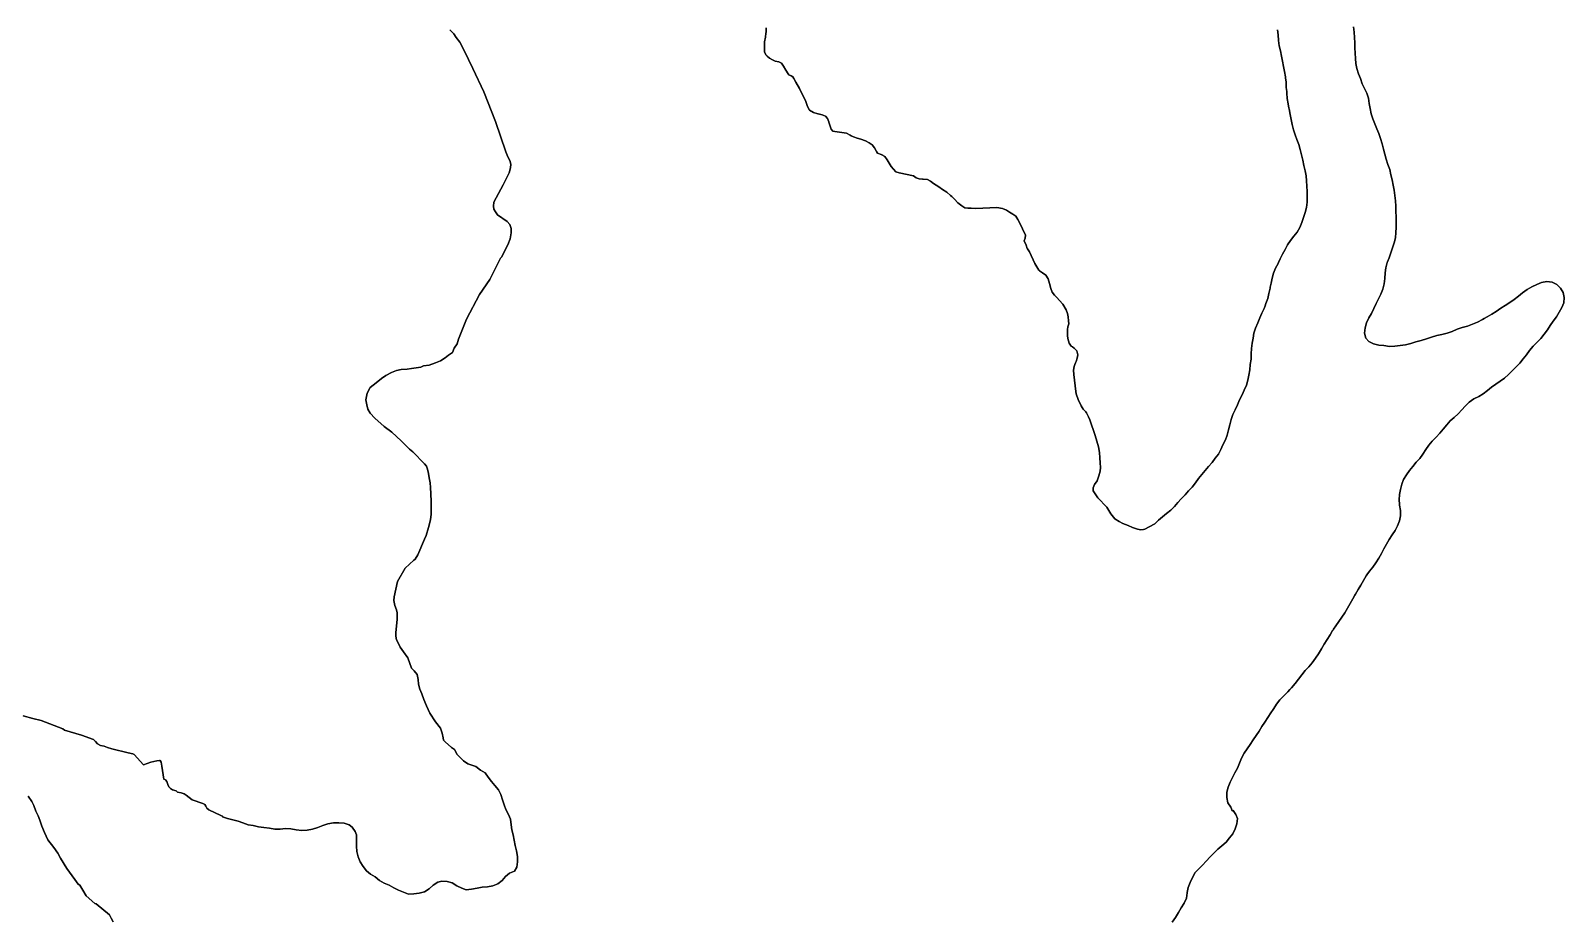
# Model space of a CAD drawing. Header units: inches. Extents: x 1341578 to 1502124, y 557203 to 748561.
# Drawn here: x 1440188 to 1443175, y 644339 to 646073 of the extents above; entities that cross this region are included whole.
import ezdxf

# ---------------------------------------------------------------- set-up
doc = ezdxf.new("R2010")
doc.units = ezdxf.units.IN
doc.header["$MEASUREMENT"] = 0
doc.layers.add('Zipcode', color=7, linetype='Continuous')

msp = doc.modelspace()

# ---------------------------------------------------------------- linework, layer by layer
at = {"layer": 'Zipcode'}
for points in [[(1442411.1, 644337), (1442417.8, 644346.2), (1442423.4, 644355.7), (1442428.9, 644364.9), (1442434.6, 644373.8), (1442439.3, 644383.5), (1442440.7, 644393.8), (1442440.9, 644394.7), (1442442.5, 644404.6), (1442446.2, 644414.2), (1442450.9, 644423.8), (1442456, 644433.3), (1442463.3, 644440.5), (1442466.7, 644443.9), (1442470.6, 644448), (1442477.9, 644455.7), (1442485.4, 644463.8), (1442493.1, 644471.6), (1442500.5, 644479.2), (1442508.3, 644485.6), (1442516.7, 644492.7), (1442522.9, 644501.2), (1442529.7, 644509.1), (1442533.8, 644518.4), (1442537, 644528.3), (1442538.3, 644538.5), (1442535.2, 644546.7), (1442529.9, 644554.4), (1442528.4, 644553.6), (1442528.4, 644553.9), (1442526, 644559.3), (1442525.3, 644560.9), (1442519.8, 644569.5), (1442518.1, 644579.6), (1442518.1, 644590), (1442520.4, 644599.7), (1442524.3, 644609.6), (1442528.7, 644618.6), (1442533.4, 644627.7), (1442538.3, 644637), (1442542.2, 644646.8), (1442546.6, 644656.5), (1442551.6, 644665.8), (1442557.4, 644674.5), (1442563.3, 644682.8), (1442569, 644691.7), (1442575, 644700.5), (1442580.6, 644708.9), (1442586, 644717.8), (1442591.9, 644726.6), (1442597.6, 644735.6), (1442603.7, 644744.3), (1442607.9, 644751), (1442609.2, 644753), (1442614.5, 644761.6), (1442621, 644770.1), (1442628.6, 644777.9), (1442636.4, 644785.6), (1442640.5, 644789.8), (1442643.8, 644793.3), (1442650.8, 644801.5), (1442657.7, 644809.9), (1442663.9, 644818.4), (1442670.3, 644826.8), (1442677.4, 644834.1), (1442683.8, 644842.1), (1442690.4, 644850.8), (1442696.5, 644859.6), (1442702.1, 644868.8), (1442707.6, 644878.1), (1442713.3, 644887), (1442719, 644896.1), (1442723.9, 644904.5), (1442724, 644904.9), (1442725.7, 644907.5), (1442729.8, 644913.9), (1442735.9, 644922.6), (1442741.8, 644930.9), (1442747.5, 644939.5), (1442752.9, 644948.4), (1442758.2, 644957.4), (1442763.3, 644966.3), (1442767.3, 644973.8), (1442768.3, 644975.5), (1442773.7, 644984.4), (1442778.5, 644993.3), (1442783.7, 645002.3), (1442789.1, 645011.5), (1442790.3, 645013.1), (1442795.4, 645020.1), (1442802, 645028.2), (1442808.1, 645036.9), (1442813.8, 645045.9), (1442819.1, 645054.5), (1442823.7, 645063.9), (1442828.5, 645073.2), (1442834.2, 645082.1), (1442840.1, 645090.8), (1442845.8, 645099.4), (1442850.3, 645108.4), (1442854.2, 645118.2), (1442855.9, 645128.3), (1442855.9, 645138.7), (1442854.2, 645149), (1442854.1, 645150.7), (1442853.4, 645159.4), (1442853.9, 645169.5), (1442856.2, 645179.7), (1442858.8, 645189.5), (1442862.2, 645199), (1442867.5, 645207.9), (1442873.9, 645216.2), (1442880, 645224.3), (1442886.5, 645232.5), (1442893.5, 645240), (1442899.7, 645248.3), (1442905.4, 645257.2), (1442911.1, 645265.5), (1442917.9, 645273.2), (1442925.3, 645281.4), (1442932.4, 645289), (1442939.3, 645296.6), (1442946, 645305.2), (1442953.1, 645313.2), (1442960.6, 645319.9), (1442968.3, 645326.6), (1442975.5, 645334.2), (1442982.3, 645341.7), (1442990.1, 645349.4), (1442999, 645355.7), (1443008.4, 645360.3), (1443017.1, 645365.6), (1443025.5, 645372.2), (1443033.3, 645378.5), (1443041.9, 645384.4), (1443050.2, 645390.1), (1443058.6, 645396.2), (1443066.3, 645403.1), (1443073.7, 645410.4), (1443081.3, 645418.2), (1443088.3, 645425.7), (1443094.9, 645433.5), (1443101.2, 645441.8), (1443107.5, 645450), (1443114.5, 645458.4), (1443122.1, 645466.1), (1443129.3, 645473.7), (1443135.7, 645481.8), (1443142.1, 645490.4), (1443147.7, 645498.7), (1443153.3, 645507.3), (1443159.7, 645515.9), (1443165.4, 645524.7), (1443170.3, 645533.5), (1443174, 645543.1), (1443175.1, 645553.3), (1443173.2, 645563.2), (1443167.4, 645571.5), (1443160.4, 645578.8), (1443151.2, 645583.3), (1443141.1, 645584.7), (1443131, 645582.7), (1443121.6, 645578.6), (1443111.9, 645573.9), (1443102.9, 645568.5), (1443094, 645562.5), (1443085.8, 645555.7), (1443077.5, 645549.5), (1443068.9, 645543.4), (1443059.9, 645537.5), (1443051.3, 645532.4), (1443042.6, 645526.3), (1443034.2, 645520.7), (1443025.1, 645515.4), (1443019, 645512.2), (1443015.5, 645510.3), (1443006, 645505.2), (1442996.6, 645501.3), (1442986.6, 645497.7), (1442976.4, 645494.6), (1442966.2, 645491.5), (1442956.9, 645487.3), (1442946.9, 645484), (1442936.8, 645481.5), (1442926.6, 645479.2), (1442916.5, 645476.1), (1442906.8, 645472.5), (1442896.3, 645469.4), (1442886.2, 645467), (1442876.3, 645463.8), (1442865.8, 645461.3), (1442855.2, 645459.7), (1442844.9, 645458.6), (1442834.4, 645458.1), (1442823.8, 645459.5), (1442813.8, 645460.6), (1442803.7, 645463.1), (1442794.3, 645467.6), (1442788.7, 645473.8), (1442786.2, 645483.7), (1442787.1, 645494), (1442790.1, 645503.8), (1442794.6, 645513.5), (1442799.7, 645522.3), (1442804.1, 645531.9), (1442808.7, 645541.6), (1442813.5, 645550.7), (1442817.7, 645560), (1442821.7, 645569.5), (1442824.3, 645579.7), (1442825.4, 645590.2), (1442826.4, 645601), (1442827.8, 645611.3), (1442830.4, 645621.2), (1442830.8, 645622.5), (1442833.8, 645630.7), (1442837.2, 645640.2), (1442840.5, 645650.1), (1442843.6, 645659.7), (1442846.1, 645669.5), (1442847.3, 645679.6), (1442847.6, 645689.6), (1442847.8, 645699.9), (1442847.6, 645710.2), (1442847.2, 645720.5), (1442846.9, 645731.1), (1442846.3, 645741.6), (1442845, 645751.7), (1442843.7, 645762.3), (1442841.9, 645772.2), (1442839.6, 645782.3), (1442837.2, 645792.1), (1442835, 645802.5), (1442831.5, 645812.1), (1442828.4, 645822.4), (1442825.5, 645832.1), (1442822.9, 645842.4), (1442820.4, 645852.7), (1442817.2, 645862.7), (1442813.6, 645872.3), (1442810.2, 645881.8), (1442806.1, 645891.4), (1442804.9, 645894.7), (1442802.3, 645901.2), (1442799.1, 645911.1), (1442797.1, 645921), (1442795.3, 645931.2), (1442793.5, 645941.1), (1442790.3, 645951.2), (1442785.7, 645960.3), (1442781.5, 645969.6), (1442778, 645979.5), (1442774, 645988.8), (1442771, 645998.9), (1442769.1, 646008.7), (1442768.3, 646018.7), (1442767.7, 646029.2), (1442767.4, 646039.2), (1442767, 646049.4), (1442766.5, 646059.8), (1442765.9, 646070.2), (1442764.8, 646080.5)], [(1442764.8, 646080.5), (1442765.9, 646070.2), (1442766.5, 646059.8), (1442767, 646049.4), (1442767.4, 646039.2), (1442767.7, 646029.2), (1442768.3, 646018.7), (1442769.1, 646008.7), (1442771, 645998.9), (1442774, 645988.8), (1442778, 645979.5), (1442781.5, 645969.6), (1442785.7, 645960.3), (1442790.3, 645951.2), (1442793.5, 645941.1), (1442795.3, 645931.2), (1442797.1, 645921), (1442799.1, 645911.1), (1442802.3, 645901.2), (1442804.9, 645894.7), (1442806.1, 645891.4), (1442810.2, 645881.8), (1442813.6, 645872.3), (1442817.2, 645862.7), (1442820.4, 645852.7), (1442822.9, 645842.4), (1442825.5, 645832.1), (1442828.4, 645822.4), (1442831.5, 645812.1), (1442835, 645802.5), (1442837.2, 645792.1), (1442839.6, 645782.3), (1442841.9, 645772.2), (1442843.7, 645762.3), (1442845, 645751.7), (1442846.3, 645741.6), (1442846.9, 645731.1), (1442847.2, 645720.5), (1442847.6, 645710.2), (1442847.8, 645699.9), (1442847.6, 645689.6), (1442847.3, 645679.6), (1442846.1, 645669.5), (1442843.6, 645659.7), (1442840.5, 645650.1), (1442837.2, 645640.2), (1442833.8, 645630.7), (1442830.8, 645622.5), (1442830.4, 645621.2), (1442827.8, 645611.3), (1442826.4, 645601), (1442825.4, 645590.2), (1442824.3, 645579.7), (1442821.7, 645569.5), (1442817.7, 645560), (1442813.5, 645550.7), (1442808.7, 645541.6), (1442804.1, 645531.9), (1442799.7, 645522.3), (1442794.6, 645513.5), (1442790.1, 645503.8), (1442787.1, 645494), (1442786.2, 645483.7), (1442788.7, 645473.8), (1442794.3, 645467.6), (1442803.7, 645463.1), (1442813.8, 645460.6), (1442823.8, 645459.5), (1442834.4, 645458.1), (1442844.9, 645458.6), (1442855.2, 645459.7), (1442865.8, 645461.3), (1442876.3, 645463.8), (1442886.2, 645467), (1442896.3, 645469.4), (1442906.8, 645472.5), (1442916.5, 645476.1), (1442926.6, 645479.2), (1442936.8, 645481.5), (1442946.9, 645484), (1442956.9, 645487.3), (1442966.2, 645491.5), (1442976.4, 645494.6), (1442986.6, 645497.7), (1442996.6, 645501.3), (1443006, 645505.2), (1443015.5, 645510.3), (1443019, 645512.2), (1443025.1, 645515.4), (1443034.2, 645520.7), (1443042.6, 645526.3), (1443051.3, 645532.4), (1443059.9, 645537.5), (1443068.9, 645543.4), (1443077.5, 645549.5), (1443085.8, 645555.7), (1443094, 645562.5), (1443102.9, 645568.5), (1443111.9, 645573.9), (1443121.6, 645578.6), (1443131, 645582.7), (1443141.1, 645584.7), (1443151.2, 645583.3), (1443160.4, 645578.8), (1443167.4, 645571.5), (1443173.2, 645563.2), (1443175.1, 645553.3), (1443174, 645543.1), (1443170.3, 645533.5), (1443165.4, 645524.7), (1443159.7, 645515.9), (1443153.3, 645507.3), (1443147.7, 645498.7), (1443142.1, 645490.4), (1443135.7, 645481.8), (1443129.3, 645473.7), (1443122.1, 645466.1), (1443114.5, 645458.4), (1443107.5, 645450), (1443101.2, 645441.8), (1443094.9, 645433.5), (1443088.3, 645425.7), (1443081.3, 645418.2), (1443073.7, 645410.4), (1443066.3, 645403.1), (1443058.6, 645396.2), (1443050.2, 645390.1), (1443041.9, 645384.4), (1443033.3, 645378.5), (1443025.5, 645372.2), (1443017.1, 645365.6), (1443008.4, 645360.3), (1442999, 645355.7), (1442990.1, 645349.4), (1442982.3, 645341.7), (1442975.5, 645334.2), (1442968.3, 645326.6), (1442960.6, 645319.9), (1442953.1, 645313.2), (1442946, 645305.2), (1442939.3, 645296.6), (1442932.4, 645289), (1442925.3, 645281.4), (1442917.9, 645273.2), (1442911.1, 645265.5), (1442905.4, 645257.2), (1442899.7, 645248.3), (1442893.5, 645240), (1442886.5, 645232.5), (1442880, 645224.3), (1442873.9, 645216.2), (1442867.5, 645207.9), (1442862.2, 645199), (1442858.8, 645189.5), (1442856.2, 645179.7), (1442853.9, 645169.5), (1442853.4, 645159.4), (1442854.1, 645150.7), (1442854.2, 645149), (1442855.9, 645138.7), (1442855.9, 645128.3), (1442854.2, 645118.2), (1442850.3, 645108.4), (1442845.8, 645099.4), (1442840.1, 645090.8), (1442834.2, 645082.1), (1442828.5, 645073.2), (1442823.7, 645063.9), (1442819.1, 645054.5), (1442813.8, 645045.9), (1442808.1, 645036.9), (1442802, 645028.2), (1442795.4, 645020.1), (1442790.3, 645013.1), (1442789.1, 645011.5), (1442783.7, 645002.3), (1442778.5, 644993.3), (1442773.7, 644984.4), (1442768.3, 644975.5), (1442767.3, 644973.8), (1442763.3, 644966.3), (1442758.2, 644957.4), (1442752.9, 644948.4), (1442747.5, 644939.5), (1442741.8, 644930.9), (1442735.9, 644922.6), (1442729.8, 644913.9), (1442725.7, 644907.5), (1442724, 644904.9), (1442723.9, 644904.5), (1442719, 644896.1), (1442713.3, 644887), (1442707.6, 644878.1), (1442702.1, 644868.8), (1442696.5, 644859.6), (1442690.4, 644850.8), (1442683.8, 644842.1), (1442677.4, 644834.1), (1442670.3, 644826.8), (1442663.9, 644818.4), (1442657.7, 644809.9), (1442650.8, 644801.5), (1442643.8, 644793.3), (1442640.5, 644789.8), (1442636.4, 644785.6), (1442628.6, 644777.9), (1442621, 644770.1), (1442614.5, 644761.6), (1442609.2, 644753), (1442607.9, 644751), (1442603.7, 644744.3), (1442597.6, 644735.6), (1442591.9, 644726.6), (1442586, 644717.8), (1442580.6, 644708.9), (1442575, 644700.5), (1442569, 644691.7), (1442563.3, 644682.8), (1442557.4, 644674.5), (1442551.6, 644665.8), (1442546.6, 644656.5), (1442542.2, 644646.8), (1442538.3, 644637), (1442533.4, 644627.7), (1442528.7, 644618.6), (1442524.3, 644609.6), (1442520.4, 644599.7), (1442518.1, 644590), (1442518.1, 644579.6), (1442519.8, 644569.5), (1442525.3, 644560.9), (1442526, 644559.3), (1442528.4, 644553.9), (1442528.4, 644553.6), (1442529.9, 644554.4), (1442535.2, 644546.7), (1442538.3, 644538.5), (1442537, 644528.3), (1442533.8, 644518.4), (1442529.7, 644509.1), (1442522.9, 644501.2), (1442516.7, 644492.7), (1442508.3, 644485.6), (1442500.5, 644479.2), (1442493.1, 644471.6), (1442485.4, 644463.8), (1442477.9, 644455.7), (1442470.6, 644448), (1442466.7, 644443.9), (1442463.3, 644440.5), (1442456, 644433.3), (1442450.9, 644423.8), (1442446.2, 644414.2), (1442442.5, 644404.6), (1442440.9, 644394.7), (1442440.7, 644393.8), (1442439.3, 644383.5), (1442434.6, 644373.8), (1442428.9, 644364.9), (1442423.4, 644355.7), (1442417.8, 644346.2), (1442411.1, 644337)], [(1440173.5, 644738.6), (1440192.2, 644733.4), (1440208.6, 644729.6), (1440250.5, 644713.3), (1440254.2, 644710.7), (1440287.4, 644700.7), (1440310.8, 644692.7), (1440314.2, 644688.4), (1440318.6, 644684.1), (1440324.2, 644680.9), (1440331.1, 644679.5), (1440337.7, 644676.9), (1440346.2, 644674.1), (1440378.1, 644666.4), (1440386.9, 644664.5), (1440389.9, 644663.3), (1440407.7, 644643.4), (1440422.1, 644648.6), (1440433.9, 644651.1), (1440439.4, 644651.7), (1440440.5, 644651.6), (1440442.3, 644648.3), (1440443.6, 644640.9), (1440447.7, 644615.3), (1440450.5, 644614.3), (1440453.5, 644610.7), (1440455.1, 644605), (1440457.5, 644600.1), (1440460.4, 644597.4), (1440464.2, 644594.6), (1440471.6, 644592.5), (1440474.3, 644590.2), (1440481, 644589), (1440486.9, 644586.6), (1440490.9, 644584.5), (1440502.4, 644575.4), (1440523.2, 644568), (1440527.3, 644566.3), (1440529.3, 644562.8), (1440531.2, 644558.7), (1440535.1, 644555.7), (1440558.7, 644544.3), (1440561.6, 644543.4), (1440561.8, 644542), (1440571.6, 644539), (1440581.9, 644536), (1440592, 644533.4), (1440601.5, 644530.3), (1440611.5, 644526.7), (1440621.5, 644525.2), (1440631.6, 644522.6), (1440642.1, 644521), (1440653.2, 644519.6), (1440663.4, 644517.7), (1440674, 644517.9), (1440684.2, 644519), (1440694.8, 644518.6), (1440705.5, 644516.5), (1440716.1, 644515.4), (1440726.6, 644516.1), (1440736.8, 644518), (1440747.2, 644521.1), (1440757.3, 644524.8), (1440767.1, 644528.3), (1440778.1, 644530.1), (1440788.2, 644530.2), (1440798.7, 644529.5), (1440808.5, 644526.7), (1440814.4, 644521.9), (1440820.2, 644513.5), (1440822.9, 644507.1), (1440822.8, 644496), (1440822.8, 644485.1), (1440823.5, 644474.4), (1440826, 644463.8), (1440830, 644454.6), (1440835.8, 644445.4), (1440842.1, 644437), (1440850.2, 644430.5), (1440859.3, 644424.9), (1440867.8, 644418.3), (1440876.8, 644412.6), (1440886.2, 644408.8), (1440895.4, 644403.7), (1440904.6, 644399.2), (1440914.3, 644395.3), (1440923.8, 644391.7), (1440934.2, 644392.1), (1440944.8, 644393.6), (1440955.3, 644396.1), (1440964.5, 644402.1), (1440972.3, 644408.7), (1440981.2, 644414.7), (1440989, 644416.9), (1440999.1, 644416.3), (1441009.2, 644413.4), (1441018.4, 644407.9), (1441027.7, 644403), (1441036.6, 644400.1), (1441047, 644401.4), (1441057.5, 644403.2), (1441067.5, 644404.9), (1441078.1, 644405.6), (1441088.3, 644407.6), (1441098, 644411.5), (1441106.3, 644417.9), (1441113.2, 644425.9), (1441120.9, 644432.6), (1441130.6, 644436.4), (1441135.3, 644443.7), (1441136.5, 644454.2), (1441136.6, 644464.9), (1441134.7, 644475.7), (1441131.9, 644486.2), (1441130.1, 644496.8), (1441127.9, 644506.9), (1441125.1, 644516.7), (1441123.8, 644526.7), (1441122.5, 644537.2), (1441118.5, 644546.4), (1441113.9, 644556.3), (1441110.2, 644565.6), (1441107.1, 644575.3), (1441104.1, 644585.2), (1441099.3, 644594.5), (1441092.5, 644603), (1441085.6, 644610.9), (1441079.5, 644619), (1441073.2, 644627.5), (1441064.4, 644632.6), (1441064.4, 644632.6), (1441054.9, 644640.3), (1441045.3, 644643.2), (1441039.5, 644645.2), (1441031.2, 644650.9), (1441018.5, 644663.3), (1441013.5, 644673), (1441007.7, 644676.7), (1440995.2, 644688), (1440992.4, 644691.6), (1440991.4, 644696), (1440989.7, 644705.1), (1440986.6, 644714.6), (1440976.5, 644727.1), (1440965.5, 644743.8), (1440962.3, 644751), (1440959.2, 644757.9), (1440954, 644770.4), (1440950.1, 644781.8), (1440946.1, 644790.3), (1440943.5, 644800.2), (1440942.7, 644809.4), (1440941, 644819), (1440935, 644826.2), (1440929.6, 644831.6), (1440923, 644851.9), (1440914.5, 644863.6), (1440908.1, 644872.5), (1440904.4, 644879.3), (1440900.7, 644886.5), (1440899.6, 644894), (1440899.2, 644900.1), (1440901.7, 644927.2), (1440902.1, 644939), (1440900.6, 644944.9), (1440897.7, 644953.2), (1440895.4, 644963), (1440895.9, 644970.4), (1440902.6, 645000.1), (1440917.6, 645026.2), (1440934.5, 645041.8), (1440937.1, 645043.7), (1440942.5, 645052.1), (1440955.1, 645082.5), (1440958.5, 645089.5), (1440962.9, 645105.7), (1440966.6, 645120), (1440968.5, 645131.5), (1440968.4, 645141.6), (1440968.4, 645155.7), (1440967.6, 645171.2), (1440966.8, 645183.2), (1440966.3, 645192.6), (1440964.6, 645202.2), (1440963.1, 645210.5), (1440961.1, 645218.7), (1440959.3, 645225.1), (1440955.2, 645229.5), (1440932.8, 645252.7), (1440926.1, 645257.7), (1440909.5, 645274.4), (1440891.5, 645290.9), (1440876.8, 645302.2), (1440858.6, 645318.4), (1440849.7, 645328), (1440844.8, 645335.8), (1440842.6, 645344.2), (1440841, 645353.9), (1440843.7, 645367), (1440849.6, 645378.1), (1440861, 645387.2), (1440871.5, 645395.4), (1440879.8, 645401.1), (1440891, 645407.2), (1440900.9, 645411), (1440910, 645413.1), (1440921.3, 645413.9), (1440929.7, 645415.3), (1440947.8, 645417.9), (1440953.2, 645420), (1440964.4, 645421.2), (1440976.8, 645425.8), (1440986.2, 645429.8), (1440995.7, 645435.6), (1441002.2, 645441), (1441009.6, 645446), (1441012.8, 645454.4), (1441018.8, 645463.2), (1441021.5, 645471.9), (1441037, 645511.3), (1441062.3, 645559.1), (1441082.2, 645588.1), (1441103.2, 645629.9), (1441105.2, 645631.7), (1441117.3, 645655.9), (1441121.8, 645667.2), (1441124.3, 645679.2), (1441124.1, 645687.6), (1441121.4, 645695.4), (1441116.1, 645701), (1441097.5, 645714.3), (1441093.4, 645719.8), (1441090.2, 645725.5), (1441089.7, 645731.4), (1441090.5, 645738.7), (1441108.4, 645772.6), (1441120, 645796), (1441122.5, 645805.9), (1441123.3, 645813.1), (1441121.6, 645819.8), (1441117.6, 645827.1), (1441113.3, 645837.1), (1441093.7, 645896.2), (1441070.6, 645954), (1441049.4, 645999), (1441032.2, 646034.2), (1441023.7, 646050.6), (1441017.1, 646059.2), (1441012.6, 646066.5), (1441004.3, 646074.2)], [(1441004.3, 646074.2), (1441012.6, 646066.5), (1441017.1, 646059.2), (1441023.7, 646050.6), (1441032.2, 646034.2), (1441049.4, 645999), (1441070.6, 645954), (1441093.7, 645896.2), (1441113.3, 645837.1), (1441117.6, 645827.1), (1441121.6, 645819.8), (1441123.3, 645813.1), (1441122.5, 645805.9), (1441120, 645796), (1441108.4, 645772.6), (1441090.5, 645738.7), (1441089.7, 645731.4), (1441090.2, 645725.5), (1441093.4, 645719.8), (1441097.5, 645714.3), (1441116.1, 645701), (1441121.4, 645695.4), (1441124.1, 645687.6), (1441124.3, 645679.2), (1441121.8, 645667.2), (1441117.3, 645655.9), (1441105.2, 645631.7), (1441103.2, 645629.9), (1441082.2, 645588.1), (1441062.3, 645559.1), (1441037, 645511.3), (1441021.5, 645471.9), (1441018.8, 645463.2), (1441012.8, 645454.4), (1441009.6, 645446), (1441002.2, 645441), (1440995.7, 645435.6), (1440986.2, 645429.8), (1440976.8, 645425.8), (1440964.4, 645421.2), (1440953.2, 645420), (1440947.8, 645417.9), (1440929.7, 645415.3), (1440921.3, 645413.9), (1440910, 645413.1), (1440900.9, 645411), (1440891, 645407.2), (1440879.8, 645401.1), (1440871.5, 645395.4), (1440861, 645387.2), (1440849.6, 645378.1), (1440843.7, 645367), (1440841, 645353.9), (1440842.6, 645344.2), (1440844.8, 645335.8), (1440849.7, 645328), (1440858.6, 645318.4), (1440876.8, 645302.2), (1440891.5, 645290.9), (1440909.5, 645274.4), (1440926.1, 645257.7), (1440932.8, 645252.7), (1440955.2, 645229.5), (1440959.3, 645225.1), (1440961.1, 645218.7), (1440963.1, 645210.5), (1440964.6, 645202.2), (1440966.3, 645192.6), (1440966.8, 645183.2), (1440967.6, 645171.2), (1440968.4, 645155.7), (1440968.4, 645141.6), (1440968.5, 645131.5), (1440966.6, 645120), (1440962.9, 645105.7), (1440958.5, 645089.5), (1440955.1, 645082.5), (1440942.5, 645052.1), (1440937.1, 645043.7), (1440934.5, 645041.8), (1440917.6, 645026.2), (1440902.6, 645000.1), (1440895.9, 644970.4), (1440895.4, 644963), (1440897.7, 644953.2), (1440900.6, 644944.9), (1440902.1, 644939), (1440901.7, 644927.2), (1440899.2, 644900.1), (1440899.6, 644894), (1440900.7, 644886.5), (1440904.4, 644879.3), (1440908.1, 644872.5), (1440914.5, 644863.6), (1440923, 644851.9), (1440929.6, 644831.6), (1440935, 644826.2), (1440941, 644819), (1440942.7, 644809.4), (1440943.5, 644800.2), (1440946.1, 644790.3), (1440950.1, 644781.8), (1440954, 644770.4), (1440959.2, 644757.9), (1440962.3, 644751), (1440965.5, 644743.8), (1440976.5, 644727.1), (1440986.6, 644714.6), (1440989.7, 644705.1), (1440991.4, 644696), (1440992.4, 644691.6), (1440995.2, 644688), (1441007.7, 644676.7), (1441013.5, 644673), (1441018.5, 644663.3), (1441031.2, 644650.9), (1441039.5, 644645.2), (1441045.3, 644643.2), (1441054.9, 644640.3), (1441064.4, 644632.6), (1441064.4, 644632.6), (1441073.2, 644627.5), (1441079.5, 644619), (1441085.6, 644610.9), (1441092.5, 644603), (1441099.3, 644594.5), (1441104.1, 644585.2), (1441107.1, 644575.3), (1441110.2, 644565.6), (1441113.9, 644556.3), (1441118.5, 644546.4), (1441122.5, 644537.2), (1441123.8, 644526.7), (1441125.1, 644516.7), (1441127.9, 644506.9), (1441130.1, 644496.8), (1441131.9, 644486.2), (1441134.7, 644475.7), (1441136.6, 644464.9), (1441136.5, 644454.2), (1441135.3, 644443.7), (1441130.6, 644436.4), (1441120.9, 644432.6), (1441113.2, 644425.9), (1441106.3, 644417.9), (1441098, 644411.5), (1441088.3, 644407.6), (1441078.1, 644405.6), (1441067.5, 644404.9), (1441057.5, 644403.2), (1441047, 644401.4), (1441036.6, 644400.1), (1441027.7, 644403), (1441018.4, 644407.9), (1441009.2, 644413.4), (1440999.1, 644416.3), (1440989, 644416.9), (1440981.2, 644414.7), (1440972.3, 644408.7), (1440964.5, 644402.1), (1440955.3, 644396.1), (1440944.8, 644393.6), (1440934.2, 644392.1), (1440923.8, 644391.7), (1440914.3, 644395.3), (1440904.6, 644399.2), (1440895.4, 644403.7), (1440886.2, 644408.8), (1440876.8, 644412.6), (1440867.8, 644418.3), (1440859.3, 644424.9), (1440850.2, 644430.5), (1440842.1, 644437), (1440835.8, 644445.4), (1440830, 644454.6), (1440826, 644463.8), (1440823.5, 644474.4), (1440822.8, 644485.1), (1440822.8, 644496), (1440822.9, 644507.1), (1440820.2, 644513.5), (1440814.4, 644521.9), (1440808.5, 644526.7), (1440798.7, 644529.5), (1440788.2, 644530.2), (1440778.1, 644530.1), (1440767.1, 644528.3), (1440757.3, 644524.8), (1440747.2, 644521.1), (1440736.8, 644518), (1440726.6, 644516.1), (1440716.1, 644515.4), (1440705.5, 644516.5), (1440694.8, 644518.6), (1440684.2, 644519), (1440674, 644517.9), (1440663.4, 644517.7), (1440653.2, 644519.6), (1440642.1, 644521), (1440631.6, 644522.6), (1440621.5, 644525.2), (1440611.5, 644526.7), (1440601.5, 644530.3), (1440592, 644533.4), (1440581.9, 644536), (1440571.6, 644539), (1440561.8, 644542), (1440561.6, 644543.4), (1440558.7, 644544.3), (1440535.1, 644555.7), (1440531.2, 644558.7), (1440529.3, 644562.8), (1440527.3, 644566.3), (1440523.2, 644568), (1440502.4, 644575.4), (1440490.9, 644584.5), (1440486.9, 644586.6), (1440481, 644589), (1440474.3, 644590.2), (1440471.6, 644592.5), (1440464.2, 644594.6), (1440460.4, 644597.4), (1440457.5, 644600.1), (1440455.1, 644605), (1440453.5, 644610.7), (1440450.5, 644614.3), (1440447.7, 644615.3), (1440443.6, 644640.9), (1440442.3, 644648.3), (1440440.5, 644651.6), (1440439.4, 644651.7), (1440433.9, 644651.1), (1440422.1, 644648.6), (1440407.7, 644643.4), (1440389.9, 644663.3), (1440386.9, 644664.5), (1440378.1, 644666.4), (1440346.2, 644674.1), (1440337.7, 644676.9), (1440331.1, 644679.5), (1440324.2, 644680.9), (1440318.6, 644684.1), (1440314.2, 644688.4), (1440310.8, 644692.7), (1440287.4, 644700.7), (1440254.2, 644710.7), (1440250.5, 644713.3), (1440208.6, 644729.6), (1440192.2, 644733.4), (1440173.5, 644738.6)], [(1442616.7, 646074.7), (1442617.5, 646064.4), (1442618.4, 646053.8), (1442619.9, 646043.4), (1442622.1, 646033.4), (1442624.1, 646023.4), (1442626.2, 646013.4), (1442628.4, 646003.1), (1442630.3, 645993.3), (1442632, 645982.8), (1442632.2, 645980.7), (1442633.3, 645972.4), (1442633.7, 645961.9), (1442634.5, 645954.1), (1442634.8, 645951.1), (1442635.5, 645940.5), (1442637, 645930.6), (1442638.7, 645922.1), (1442639, 645920.3), (1442641, 645909.8), (1442642.9, 645899.8), (1442645.1, 645889.8), (1442647.7, 645880), (1442650.8, 645870.3), (1442654.4, 645860.7), (1442657.9, 645851.1), (1442660.7, 645841.3), (1442663.5, 645831), (1442665.8, 645820.7), (1442668, 645810.5), (1442670.1, 645800.1), (1442672.1, 645790.3), (1442673.3, 645780.2), (1442673.8, 645770.2), (1442674.1, 645759.5), (1442674.4, 645749.5), (1442674, 645739.2), (1442672.7, 645728.7), (1442670.4, 645718.8), (1442667.1, 645709), (1442663.6, 645699.1), (1442659.7, 645689.6), (1442654.5, 645680.6), (1442648.4, 645672.4), (1442641.7, 645664.5), (1442636.2, 645655.9), (1442631.6, 645647), (1442626.3, 645637.9), (1442621.6, 645628.8), (1442618.4, 645621.3), (1442617.6, 645619.2), (1442612.8, 645610.1), (1442608.7, 645600.8), (1442606.3, 645591), (1442604.2, 645581.1), (1442602.5, 645573.5), (1442602, 645571.2), (1442599.8, 645561.1), (1442597.5, 645551), (1442594.1, 645541.5), (1442592.4, 645537.2), (1442590.5, 645532.1), (1442586.2, 645522.9), (1442582, 645513.4), (1442577.9, 645503.7), (1442573.7, 645493.8), (1442570.7, 645484.1), (1442568.9, 645474), (1442567.3, 645464.1), (1442566, 645453.8), (1442565.3, 645443.3), (1442565.1, 645438.7), (1442564.9, 645432.9), (1442563.6, 645422.6), (1442562.4, 645412.4), (1442560.8, 645402.1), (1442559, 645392.1), (1442555.9, 645382.3), (1442551.6, 645372.8), (1442547.5, 645363.5), (1442542.6, 645354), (1442538.4, 645344.5), (1442534.2, 645334.8), (1442529.7, 645325.6), (1442526.3, 645315.6), (1442523.7, 645305.6), (1442521.1, 645295.5), (1442518.7, 645285.5), (1442515.2, 645275.8), (1442510.2, 645266.6), (1442506, 645257.4), (1442501.4, 645248.1), (1442495.4, 645240.1), (1442489.1, 645232.1), (1442482.3, 645224.3), (1442475.9, 645216.6), (1442469.2, 645208.7), (1442462.7, 645200.8), (1442456.6, 645192.3), (1442450.2, 645184.1), (1442443.3, 645176.7), (1442436.8, 645168.9), (1442429.2, 645161.5), (1442422.2, 645154.2), (1442415.9, 645146.3), (1442408.7, 645138.9), (1442400.6, 645132.8), (1442392.7, 645126.2), (1442384.8, 645119.9), (1442377.3, 645112.8), (1442366.8, 645106.5), (1442358.3, 645102.3), (1442355.8, 645101.4), (1442350.1, 645101), (1442343.6, 645102.3), (1442333.9, 645105.4), (1442325.4, 645109.2), (1442315.6, 645113), (1442307.9, 645116.8), (1442299.8, 645122), (1442292, 645132.3), (1442284.1, 645145.3), (1442266.7, 645163), (1442261.4, 645171), (1442257.8, 645176.5), (1442257.7, 645182.6), (1442260.2, 645189), (1442265.1, 645196.5), (1442268.8, 645205.9), (1442271, 645214.9), (1442271.6, 645222.2), (1442271, 645231.2), (1442270.8, 645240.8), (1442269.9, 645251.3), (1442269.9, 645251.6), (1442268.2, 645262.2), (1442261.7, 645284.7), (1442251.3, 645315.1), (1442248.6, 645321.1), (1442244.7, 645328.6), (1442242.9, 645330.5), (1442238.3, 645335.5), (1442234, 645342.6), (1442228.5, 645354.8), (1442224.1, 645365.4), (1442223.5, 645370.2), (1442219.7, 645403.3), (1442219.4, 645411.5), (1442220.5, 645418.6), (1442221.7, 645422.6), (1442223.3, 645426.3), (1442224.2, 645428.4), (1442226.4, 645435.4), (1442227.9, 645441.8), (1442225.6, 645449.1), (1442220.7, 645454.5), (1442217, 645456.9), (1442214.8, 645458.3), (1442210.7, 645464.5), (1442207.9, 645473.4), (1442207.4, 645479), (1442207.2, 645489.5), (1442207.4, 645490.9), (1442208.4, 645496.4), (1442210.1, 645501.8), (1442209.4, 645507.9), (1442208.9, 645515.5), (1442207.2, 645521.9), (1442205, 645529.4), (1442198.7, 645540.1), (1442186.3, 645554.1), (1442181.9, 645558.1), (1442177.8, 645563.7), (1442175, 645570.7), (1442172.4, 645580.7), (1442169.7, 645589.7), (1442165, 645596.5), (1442158.9, 645601.4), (1442153.1, 645605.3), (1442151.5, 645606.3), (1442143.6, 645619.7), (1442133.5, 645642.4), (1442129.4, 645648.1), (1442129.2, 645648.4), (1442126.7, 645655), (1442123.3, 645663.4), (1442124.9, 645669), (1442125.9, 645674.9), (1442113.9, 645699.2), (1442110.9, 645704.9), (1442107.2, 645711.4), (1442101.2, 645715.7), (1442094.6, 645719.2), (1442088.8, 645723.3), (1442081, 645726.6), (1442070.2, 645728.8), (1442029.3, 645726.8), (1442019.7, 645727.1), (1442015.8, 645727.2), (1442013.7, 645727.3), (1442007.4, 645728.1), (1442001.9, 645731.5), (1441993.8, 645737.4), (1441987.3, 645745), (1441982.2, 645749.6), (1441979.8, 645751.8), (1441972.6, 645758.2), (1441963.9, 645763.6), (1441956.7, 645768.9), (1441946.5, 645775.5), (1441940.9, 645780), (1441934.9, 645783.1), (1441926.3, 645783.7), (1441925.3, 645783.8), (1441918.9, 645784), (1441912.8, 645786.4), (1441907.4, 645790.4), (1441879.8, 645796.1), (1441873, 645798.2), (1441868.6, 645803.4), (1441864.1, 645808.5), (1441859.9, 645814.6), (1441856.6, 645821.6), (1441851.5, 645827.6), (1441849.3, 645829.4), (1441848, 645830.5), (1441847.2, 645830.7), (1441844.5, 645831.4), (1441837.7, 645834.2), (1441835.7, 645837.8), (1441835.1, 645839), (1441831.3, 645845), (1441826.9, 645850.7), (1441821, 645854.6), (1441814.1, 645858.4), (1441805.3, 645861.4), (1441798, 645863.7), (1441790.6, 645866.2), (1441786.4, 645868.2), (1441784.3, 645869.2), (1441777, 645873.4), (1441754.2, 645876.2), (1441750.7, 645877.1), (1441747.1, 645881), (1441742.7, 645894.4), (1441742.4, 645895.3), (1441739.9, 645902), (1441736.3, 645906.5), (1441729.7, 645908.8), (1441722.2, 645910.9), (1441721.1, 645911.2), (1441712.8, 645913.3), (1441705.2, 645918.2), (1441701.2, 645925.3), (1441697.7, 645934.8), (1441685.7, 645960.4), (1441678.3, 645972.8), (1441674.6, 645979.9), (1441672.5, 645983.1), (1441669.5, 645984.9), (1441664.9, 645986.8), (1441663.2, 645988.6), (1441659.2, 645995.8), (1441654.2, 646003.5), (1441650.8, 646009.6), (1441645.3, 646012.4), (1441638.4, 646013.7), (1441632.7, 646016.3), (1441627, 646019.6), (1441622.4, 646023), (1441620.4, 646025.1), (1441617.6, 646030.8), (1441617.4, 646035.7), (1441617.2, 646042.6), (1441617.3, 646051.4), (1441619.5, 646060), (1441620.3, 646067.8), (1441620.5, 646069.7), (1441620.6, 646078.2)], [(1441620.6, 646078.2), (1441620.5, 646069.7), (1441620.3, 646067.8), (1441619.5, 646060), (1441617.3, 646051.4), (1441617.2, 646042.6), (1441617.4, 646035.7), (1441617.6, 646030.8), (1441620.4, 646025.1), (1441622.4, 646023), (1441627, 646019.6), (1441632.7, 646016.3), (1441638.4, 646013.7), (1441645.3, 646012.4), (1441650.8, 646009.6), (1441654.2, 646003.5), (1441659.2, 645995.8), (1441663.2, 645988.6), (1441664.9, 645986.8), (1441669.5, 645984.9), (1441672.5, 645983.1), (1441674.6, 645979.9), (1441678.3, 645972.8), (1441685.7, 645960.4), (1441697.7, 645934.8), (1441701.2, 645925.3), (1441705.2, 645918.2), (1441712.8, 645913.3), (1441721.1, 645911.2), (1441722.2, 645910.9), (1441729.7, 645908.8), (1441736.3, 645906.5), (1441739.9, 645902), (1441742.4, 645895.3), (1441742.7, 645894.4), (1441747.1, 645881), (1441750.7, 645877.1), (1441754.2, 645876.2), (1441777, 645873.4), (1441784.3, 645869.2), (1441786.4, 645868.2), (1441790.6, 645866.2), (1441798, 645863.7), (1441805.3, 645861.4), (1441814.1, 645858.4), (1441821, 645854.6), (1441826.9, 645850.7), (1441831.3, 645845), (1441835.1, 645839), (1441835.7, 645837.8), (1441837.7, 645834.2), (1441844.5, 645831.4), (1441847.2, 645830.7), (1441848, 645830.5), (1441849.3, 645829.4), (1441851.5, 645827.6), (1441856.6, 645821.6), (1441859.9, 645814.6), (1441864.1, 645808.5), (1441868.6, 645803.4), (1441873, 645798.2), (1441879.8, 645796.1), (1441907.4, 645790.4), (1441912.8, 645786.4), (1441918.9, 645784), (1441925.3, 645783.8), (1441926.3, 645783.7), (1441934.9, 645783.1), (1441940.9, 645780), (1441946.5, 645775.5), (1441956.7, 645768.9), (1441963.9, 645763.6), (1441972.6, 645758.2), (1441979.8, 645751.8), (1441982.2, 645749.6), (1441987.3, 645745), (1441993.8, 645737.4), (1442001.9, 645731.5), (1442007.4, 645728.1), (1442013.7, 645727.3), (1442015.8, 645727.2), (1442019.7, 645727.1), (1442029.3, 645726.8), (1442070.2, 645728.8), (1442081, 645726.6), (1442088.8, 645723.3), (1442094.6, 645719.2), (1442101.2, 645715.7), (1442107.2, 645711.4), (1442110.9, 645704.9), (1442113.9, 645699.2), (1442125.9, 645674.9), (1442124.9, 645669), (1442123.3, 645663.4), (1442126.7, 645655), (1442129.2, 645648.4), (1442129.4, 645648.1), (1442133.5, 645642.4), (1442143.6, 645619.7), (1442151.5, 645606.3), (1442153.1, 645605.3), (1442158.9, 645601.4), (1442165, 645596.5), (1442169.7, 645589.7), (1442172.4, 645580.7), (1442175, 645570.7), (1442177.8, 645563.7), (1442181.9, 645558.1), (1442186.3, 645554.1), (1442198.7, 645540.1), (1442205, 645529.4), (1442207.2, 645521.9), (1442208.9, 645515.5), (1442209.4, 645507.9), (1442210.1, 645501.8), (1442208.4, 645496.4), (1442207.4, 645490.9), (1442207.2, 645489.5), (1442207.4, 645479), (1442207.9, 645473.4), (1442210.7, 645464.5), (1442214.8, 645458.3), (1442217, 645456.9), (1442220.7, 645454.5), (1442225.6, 645449.1), (1442227.9, 645441.8), (1442226.4, 645435.4), (1442224.2, 645428.4), (1442223.3, 645426.3), (1442221.7, 645422.6), (1442220.5, 645418.6), (1442219.4, 645411.5), (1442219.7, 645403.3), (1442223.5, 645370.2), (1442224.1, 645365.4), (1442228.5, 645354.8), (1442234, 645342.6), (1442238.3, 645335.5), (1442242.9, 645330.5), (1442244.7, 645328.6), (1442248.6, 645321.1), (1442251.3, 645315.1), (1442261.7, 645284.7), (1442268.2, 645262.2), (1442269.9, 645251.6), (1442269.9, 645251.3), (1442270.8, 645240.8), (1442271, 645231.2), (1442271.6, 645222.2), (1442271, 645214.9), (1442268.8, 645205.9), (1442265.1, 645196.5), (1442260.2, 645189), (1442257.7, 645182.6), (1442257.8, 645176.5), (1442261.4, 645171), (1442266.7, 645163), (1442284.1, 645145.3), (1442292, 645132.3), (1442299.8, 645122), (1442307.9, 645116.8), (1442315.6, 645113), (1442325.4, 645109.2), (1442333.9, 645105.4), (1442343.6, 645102.3), (1442350.1, 645101), (1442355.8, 645101.4), (1442358.3, 645102.3), (1442366.8, 645106.5), (1442377.3, 645112.8), (1442384.8, 645119.9), (1442392.7, 645126.2), (1442400.6, 645132.8), (1442408.7, 645138.9), (1442415.9, 645146.3), (1442422.2, 645154.2), (1442429.2, 645161.5), (1442436.8, 645168.9), (1442443.3, 645176.7), (1442450.2, 645184.1), (1442456.6, 645192.3), (1442462.7, 645200.8), (1442469.2, 645208.7), (1442475.9, 645216.6), (1442482.3, 645224.3), (1442489.1, 645232.1), (1442495.4, 645240.1), (1442501.4, 645248.1), (1442506, 645257.4), (1442510.2, 645266.6), (1442515.2, 645275.8), (1442518.7, 645285.5), (1442521.1, 645295.5), (1442523.7, 645305.6), (1442526.3, 645315.6), (1442529.7, 645325.6), (1442534.2, 645334.8), (1442538.4, 645344.5), (1442542.6, 645354), (1442547.5, 645363.5), (1442551.6, 645372.8), (1442555.9, 645382.3), (1442559, 645392.1), (1442560.8, 645402.1), (1442562.4, 645412.4), (1442563.6, 645422.6), (1442564.9, 645432.9), (1442565.1, 645438.7), (1442565.3, 645443.3), (1442566, 645453.8), (1442567.3, 645464.1), (1442568.9, 645474), (1442570.7, 645484.1), (1442573.7, 645493.8), (1442577.9, 645503.7), (1442582, 645513.4), (1442586.2, 645522.9), (1442590.5, 645532.1), (1442592.4, 645537.2), (1442594.1, 645541.5), (1442597.5, 645551), (1442599.8, 645561.1), (1442602, 645571.2), (1442602.5, 645573.5), (1442604.2, 645581.1), (1442606.3, 645591), (1442608.7, 645600.8), (1442612.8, 645610.1), (1442617.6, 645619.2), (1442618.4, 645621.3), (1442621.6, 645628.8), (1442626.3, 645637.9), (1442631.6, 645647), (1442636.2, 645655.9), (1442641.7, 645664.5), (1442648.4, 645672.4), (1442654.5, 645680.6), (1442659.7, 645689.6), (1442663.6, 645699.1), (1442667.1, 645709), (1442670.4, 645718.8), (1442672.7, 645728.7), (1442674, 645739.2), (1442674.4, 645749.5), (1442674.1, 645759.5), (1442673.8, 645770.2), (1442673.3, 645780.2), (1442672.1, 645790.3), (1442670.1, 645800.1), (1442668, 645810.5), (1442665.8, 645820.7), (1442663.5, 645831), (1442660.7, 645841.3), (1442657.9, 645851.1), (1442654.4, 645860.7), (1442650.8, 645870.3), (1442647.7, 645880), (1442645.1, 645889.8), (1442642.9, 645899.8), (1442641, 645909.8), (1442639, 645920.3), (1442638.7, 645922.1), (1442637, 645930.6), (1442635.5, 645940.5), (1442634.8, 645951.1), (1442634.5, 645954.1), (1442633.7, 645961.9), (1442633.3, 645972.4), (1442632.2, 645980.7), (1442632, 645982.8), (1442630.3, 645993.3), (1442628.4, 646003.1), (1442626.2, 646013.4), (1442624.1, 646023.4), (1442622.1, 646033.4), (1442619.9, 646043.4), (1442618.4, 646053.8), (1442617.5, 646064.4), (1442616.7, 646074.7)], [(1440348.6, 644337.4), (1440344.7, 644344.7), (1440341.4, 644350.9), (1440315.6, 644372.7), (1440313.4, 644373.4), (1440296, 644388.3), (1440289.8, 644399.3), (1440283.6, 644408.8), (1440280.8, 644410.8), (1440274.4, 644420.1), (1440258.7, 644441.4), (1440246.3, 644461.7), (1440241.1, 644471.2), (1440233.2, 644482.2), (1440221.6, 644497.2), (1440215, 644511.5), (1440209.7, 644523.7), (1440206, 644535.5), (1440202.9, 644544.1), (1440198.1, 644553.1), (1440194.1, 644563.8), (1440190.5, 644572.1), (1440183.4, 644582.4)], [(1440183.4, 644582.4), (1440190.5, 644572.1), (1440194.1, 644563.8), (1440198.1, 644553.1), (1440202.9, 644544.1), (1440206, 644535.5), (1440209.7, 644523.7), (1440215, 644511.5), (1440221.6, 644497.2), (1440233.2, 644482.2), (1440241.1, 644471.2), (1440246.3, 644461.7), (1440258.7, 644441.4), (1440274.4, 644420.1), (1440280.8, 644410.8), (1440283.6, 644408.8), (1440289.8, 644399.3), (1440296, 644388.3), (1440313.4, 644373.4), (1440315.6, 644372.7), (1440341.4, 644350.9), (1440344.7, 644344.7), (1440348.6, 644337.4)]]:
    msp.add_lwpolyline(points, dxfattribs=at)

doc.saveas('drawing.dxf')
